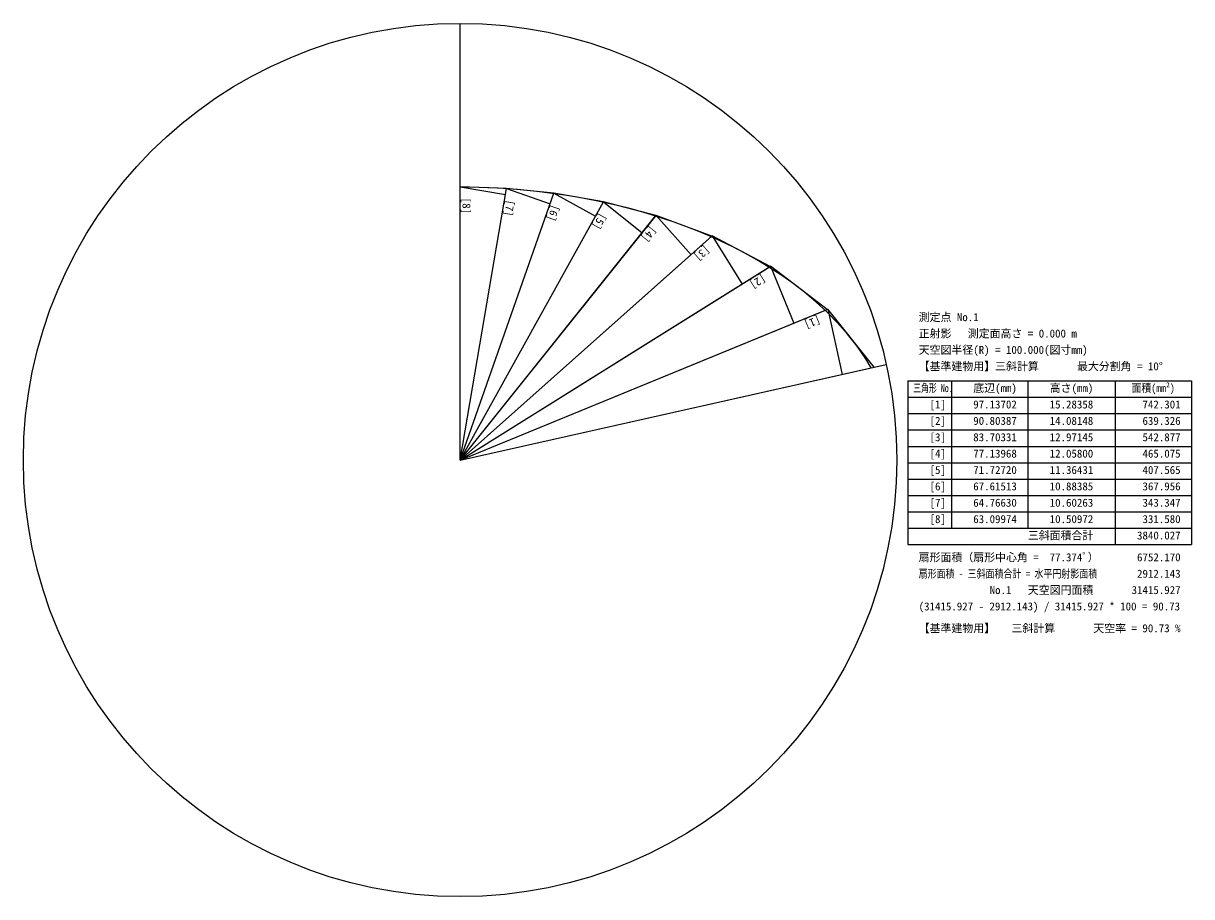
# Model space of a CAD drawing. Units: millimetres at full size, sheet at 1:200. Extents: x -99586 to 117532, y -64939 to 67268.
# Drawn here: x 64032 to 117532, y -40424 to -424 of the extents above; entities that cross this region are included whole.
import ezdxf
from ezdxf.enums import TextEntityAlignment as Align

# ---------------------------------------------------------------- set-up
doc = ezdxf.new("R2010")
doc.units = ezdxf.units.MM
doc.header["$LTSCALE"] = 200
doc.layers.add('0-D_道路斜線用－三斜面積', color=4, linetype='Continuous')
doc.styles.add('ＭＳ ゴシック', font='')
doc.styles.get('ＭＳ ゴシック').set_extended_font_data('MS Gothic')

msp = doc.modelspace()

# ---------------------------------------------------------------- linework, layer by layer
at = {"layer": '0-D_道路斜線用－三斜面積', "color": 6}
for p, q in [((84032.4, -7930.6), (84032.4, -424.5)), ((84468.6, -7933.6), (84032.4, -7930.6)), ((84905.2, -7942.5), (84468.6, -7933.6)), ((85342.7, -7957.5), (84905.2, -7942.5)), ((85781.6, -7978.5), (85342.7, -7957.5)), ((86222.2, -8005.8), (85781.6, -7978.5)), ((86664.9, -8039.3), (86222.2, -8005.8)), ((87110.4, -8079.5), (86664.9, -8039.3)), ((87558.8, -8126.4), (87110.4, -8079.5)), ((88010.8, -8180.3), (87558.8, -8126.4)), ((88466.6, -8241.6), (88010.8, -8180.3)), ((88926.8, -8310.5), (88466.6, -8241.6)), ((89391.6, -8387.5), (88926.8, -8310.5)), ((89861.5, -8473.1), (89391.6, -8387.5)), ((90336.8, -8567.6), (89861.5, -8473.1)), ((90817.9, -8671.7), (90336.8, -8567.6)), ((91305, -8785.9), (90817.9, -8671.7)), ((91798.4, -8911), (91305, -8785.9)), ((92298.2, -9047.6), (91798.4, -8911)), ((92804.6, -9196.6), (92298.2, -9047.6)), ((93317.7, -9358.7), (92804.6, -9196.6)), ((93837.3, -9535.1), (93317.7, -9358.7)), ((94363.3, -9726.5), (93837.3, -9535.1)), ((94895.4, -9934.2), (94363.3, -9726.5)), ((95433.1, -10159.3), (94895.4, -9934.2)), ((95975.7, -10402.9), (95433.1, -10159.3)), ((96522.2, -10666.4), (95975.7, -10402.9)), ((97071.6, -10951), (96522.2, -10666.4)), ((97622.3, -11258), (97071.6, -10951)), ((98172.6, -11588.8), (97622.3, -11258)), ((98720.2, -11944.6), (98172.6, -11588.8)), ((99262.5, -12326.5), (98720.2, -11944.6)), ((99796.7, -12735.8), (99262.5, -12326.5)), ((100319.2, -13173.2), (99796.7, -12735.8)), ((100826.1, -13639.4), (100319.2, -13173.2)), ((101313.2, -14134.8), (100826.1, -13639.4)), ((101775.8, -14659.4), (101313.2, -14134.8)), ((102209, -15212.5), (101775.8, -14659.4)), ((102607.6, -15793.2), (102209, -15212.5)), ((102858.7, -16207.5), (102607.6, -15793.2)), ((102858.7, -16207.5), (103548.8, -16052.9))]:
    msp.add_line(p, q, dxfattribs=at)
at = {"layer": '0-D_道路斜線用－三斜面積'}
for p, q in [((84032.4, -20424.5), (84032.4, -424.5)), ((84032.4, -7913.2), (86104.5, -8266.4)), ((86152.6, -7984), (84032.4, -7913.2)), ((84032.4, -20424.5), (84032.4, -7913.2)), ((84032.4, -20424.5), (86152.9, -7982)), ((84032.4, -20424.5), (86152.6, -7984)), ((86152.9, -7982), (88153.7, -8684.4)), ((88322.9, -8202.5), (86152.9, -7982)), ((84032.4, -20424.5), (88324.1, -8199.3)), ((84032.4, -20424.5), (88322.9, -8202.5)), ((88324.1, -8199.3), (90227.6, -9255.1)), ((90591.6, -8598.8), (88324.1, -8199.3)), ((84032.4, -20424.5), (90594.4, -8593.9)), ((84032.4, -20424.5), (90591.6, -8598.8)), ((90594.4, -8593.9), (92368.5, -10014.6)), ((92999.2, -9226.9), (90594.4, -8593.9)), ((84032.4, -20424.5), (93004.9, -9219.9)), ((84032.4, -20424.5), (92999.2, -9226.9)), ((93004.9, -9219.9), (94607.3, -11022.1)), ((95562, -10173.2), (93004.9, -9219.9)), ((84032.4, -20424.5), (95572.4, -10164)), ((95572.4, -10164), (96946, -12364.8)), ((98234, -11560.9), (95572.4, -10164)), ((84032.4, -20424.5), (95562, -10173.2)), ((84032.4, -20424.5), (98253.2, -11548.9)), ((84032.4, -20424.5), (98234, -11560.9)), ((98253.2, -11548.9), (99321.8, -14154.7)), ((100835.2, -13534), (98253.2, -11548.9)), ((84032.4, -20424.5), (100866.3, -13521.3)), ((84032.4, -20424.5), (100835.2, -13534)), ((100866.3, -13521.3), (101534.4, -16504.1)), ((102990, -16178), (100866.3, -13521.3)), ((84032.4, -20424.5), (103548.8, -16052.9)), ((84032.4, -20424.5), (102990, -16178)), ((104532.4, -16799.5), (104532.4, -24299.5)), ((106532.4, -16799.5), (106532.4, -23549.5)), ((110032.4, -16799.5), (110032.4, -23549.5)), ((114032.4, -16799.5), (114032.4, -24299.5)), ((104532.4, -17549.5), (117532.4, -17549.5)), ((104532.4, -18299.5), (117532.4, -18299.5)), ((104532.4, -19049.5), (117532.4, -19049.5)), ((104532.4, -19799.5), (117532.4, -19799.5)), ((104532.4, -20549.5), (117532.4, -20549.5)), ((104532.4, -21299.5), (117532.4, -21299.5)), ((104532.4, -22049.5), (117532.4, -22049.5)), ((104532.4, -22799.5), (117532.4, -22799.5)), ((104532.4, -23549.5), (117532.4, -23549.5)), ((104532.4, -24299.5), (117532.4, -24299.5))]:
    msp.add_line(p, q, dxfattribs=at)
msp.add_lwpolyline([(104532.4, -16799.5), (117532.4, -16799.5), (117532.4, -24299.5)], dxfattribs=at)
at = {"layer": '0-D_道路斜線用－三斜面積', "color": 7}
msp.add_circle((84032.4, -20424.5), 20000, dxfattribs=at)

# ---------------------------------------------------------------- texts
at = {"layer": '0-D_道路斜線用－三斜面積', "style": 'ＭＳ ゴシック'}
for s, rotation, p in [('[8]', 270, (84032.4, -8413.2)), ('[7]', 260.328, (86068.9, -8474.9)), ('[6]', 250.656, (88158.4, -8671)), ('[5]', 240.985, (90351.8, -9031.1)), ('[4]', 231.313, (92692.3, -9610.2)), ('[3]', 221.641, (95198.8, -10496.2)), ('[2]', 211.969, (97829.1, -11813.7)), ('[1]', 202.298, (100403.6, -13711))]:
    msp.add_text(s, height=366.6, rotation=rotation, dxfattribs=at).set_placement(p, align=Align.BOTTOM_LEFT)
for s, p in [('測定点 No.1', (105032.4, -14174.5)), ('正射影 \u3000測定面高さ = 0.000 m', (105032.4, -14924.5)), ('天空図半径(R) = 100.000(図寸mm)', (105032.4, -15674.5)), ('【基準建物用】三斜計算 \u3000 \u3000 最大分割角 = 10°', (105032.4, -16424.5)), ('底辺(mm)', (107532.4, -17424.5)), ('高さ(mm)', (111032.4, -17424.5)), ('[1]', (105532.4, -18174.5)), (' 97.13702', (107282.4, -18174.5)), (' 15.28358', (110782.4, -18174.5)), (' 742.301', (115032.4, -18174.5)), ('[2]', (105532.4, -18924.5)), (' 90.80387', (107282.4, -18924.5)), (' 14.08148', (110782.4, -18924.5)), (' 639.326', (115032.4, -18924.5)), ('[3]', (105532.4, -19674.5)), (' 83.70331', (107282.4, -19674.5)), (' 12.97145', (110782.4, -19674.5)), (' 542.877', (115032.4, -19674.5)), ('[4]', (105532.4, -20424.5)), (' 77.13968', (107282.4, -20424.5)), (' 12.05800', (110782.4, -20424.5)), (' 465.075', (115032.4, -20424.5)), ('[5]', (105532.4, -21174.5)), (' 71.72720', (107282.4, -21174.5)), (' 11.36431', (110782.4, -21174.5)), (' 407.565', (115032.4, -21174.5)), ('[6]', (105532.4, -21924.5)), (' 67.61513', (107282.4, -21924.5)), (' 10.88385', (110782.4, -21924.5)), (' 367.956', (115032.4, -21924.5)), ('[7]', (105532.4, -22674.5)), (' 64.76630', (107282.4, -22674.5)), (' 10.60263', (110782.4, -22674.5)), (' 343.347', (115032.4, -22674.5)), ('[8]', (105532.4, -23424.5)), (' 63.09974', (107282.4, -23424.5)), (' 10.50972', (110782.4, -23424.5)), (' 331.580', (115032.4, -23424.5)), ('三斜面積合計', (110032.4, -24174.5)), ('3840.027', (115032.4, -24174.5)), ('扇形面積（扇形中心角 =  77.374ﾟ）', (105032.4, -25174.5)), ('6752.170', (115032.4, -25174.5)), ('2912.143', (115032.4, -25924.5)), ('No.1 \u3000天空図円面積', (108282.4, -26674.5)), ('31415.927', (114782.4, -26674.5)), ('(31415.927 - 2912.143) / 31415.927 * 100 = 90.73', (105032.4, -27424.5)), ('【基準建物用】 \u3000三斜計算 \u3000 \u3000 天空率 = 90.73 %', (105032.4, -28424.5))]:
    msp.add_text(s, height=366.6, dxfattribs=at).set_placement(p, align=Align.BOTTOM_LEFT)
for s, width, p in [('三角形 No.', 0.7, (104782.4, -17424.5)), ('面積(mm²)', 0.9, (114782.4, -17424.5)), ('扇形面積 - 三斜面積合計 = 水平円射影面積', 0.8, (105032.4, -25924.5))]:
    msp.add_text(s, height=366.6, dxfattribs=dict(at, width=width)).set_placement(p, align=Align.BOTTOM_LEFT)

doc.saveas('drawing.dxf')
